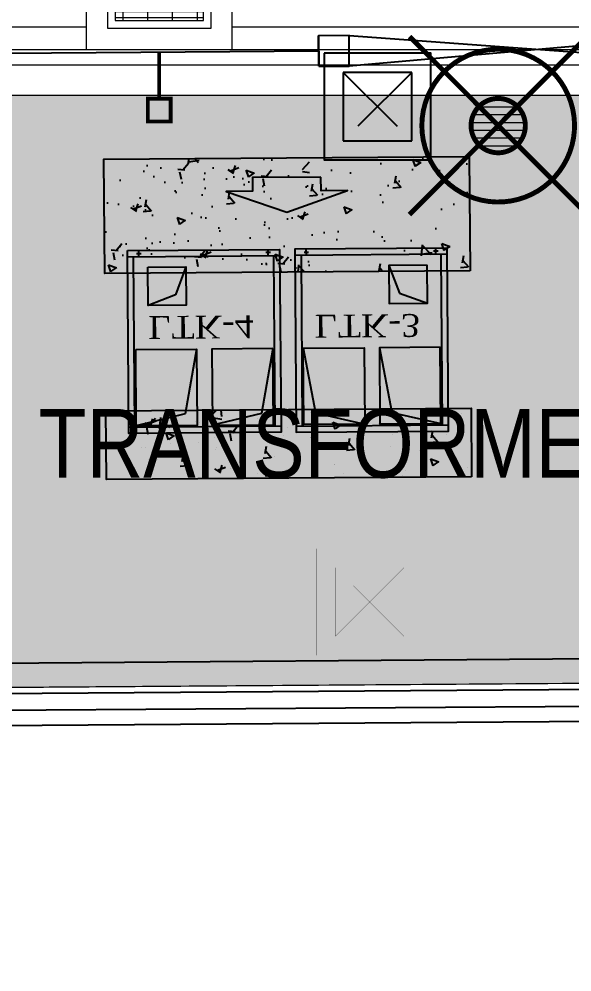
# Model space of a CAD drawing. Header units: millimetres. Extents: x 7964926 to 16080295, y -6277184 to -2986664.
# Drawn here: x 8033966 to 8037597, y -3153237 to -3146985 of the extents above; entities that cross this region are included whole.
import ezdxf
from ezdxf.enums import TextEntityAlignment as Align

# ---------------------------------------------------------------- set-up
doc = ezdxf.new("R2010")
doc.units = ezdxf.units.MM
doc.header["$LTSCALE"] = 2000
doc.header["$MEASUREMENT"] = 0
doc.linetypes.add('( Hidden )', pattern=[0.375, 0.25, -0.125])
doc.linetypes.add('1', pattern=[0, 0, 0])
for name, color, linetype in [('a-ele 0', 8, 'Continuous'), ('a-hatch', 8, 'Continuous'), ('EARTHPIT', 230, 'Continuous')]:
    doc.layers.add(name, color=color, linetype=linetype)
for name, color, linetype, lineweight in [('L-CHAMBERS', 50, 'Continuous', 5), ('L-compound wall', 7, 'Continuous', 20), ('L-CORECUT', 4, 'Continuous', 5), ('L-ELE 4', 27, 'Continuous', 9), ('L-kerb', 24, 'Continuous', 13), ('L-lights', 213, 'Continuous', 0), ('L-Paver 400x400', 250, '1', 13), ('L-TEXT', 7, 'Continuous', 20)]:
    doc.layers.add(name, color=color, linetype=linetype, lineweight=lineweight)
doc.styles.add('Arial narrow', font='ARIALN.TTF')
doc.styles.add('DUT', font='dutcheb.ttf')

# ---------------------------------------------------------------- blocks, each defined once
blk = doc.blocks.new('H')
for p, q in [((-14.99999999999954, 0), (15.00000000000045, 0)), ((9.095e-13, -15), (-9.095e-13, 15))]:
    blk.add_line(p, q)
blk = doc.blocks.new('E222')
at = {"layer": 'a-ele 0'}
h = blk.add_hatch(dxfattribs=at)
h.set_pattern_fill('AR-CONC', color=256, scale=2.999999999999998, angle=1.302628e-10, style=0)
h.set_pattern_definition([(50.00000000013018, (-1195490.001139277, -1054134.928476833), (546.5540069881204, -47.81725661546671), [57.14999999999989, -628.6499999999987]), (355.0000000001302, (-1195490.001139277, -1054134.928476833), (-105.7284779283039, 573.1699286462996), [45.71999999999997, -502.9199999999994]), (100.4510000001302, (-1195444.455139282, -1054138.913226832), (440.8275049966833, 525.3500634618773), [48.56999999999996, -534.2699999999992]), (46.18420000013018, (-1195490.001139279, -1053982.528476833), (813.2371226766762, -126.1269837963326), [85.72499999999992, -942.9749999999992]), (96.63560000013007, (-1195422.231439279, -1053993.038976833), (712.2127033970238, 742.2766676717669), [72.8549999999998, -801.4049999999983]), (351.1840000001303, (-1195490.001139279, -1053982.528476833), (712.213817440114, 742.2753535834119), [68.57999999999986, -754.3799999999987]), (21.0000000001303, (-1195413.801139279, -1054020.628476833), (454.8446395068472, -306.7965555492534), [57.14999999999997, -628.65]), (326.0000000001302, (-1195413.801139279, -1054020.628476833), (185.406085041685, 552.5638983673794), [45.71999999999998, -502.9199999999996]), (71.4514000001302, (-1195375.897639279, -1054046.194776833), (640.2494723098141, 245.7685731496278), [48.56999999999997, -534.2699999999994]), (37.50000000013021, (-1195490.001139277, -1054134.928476833), (9.265809751198768, 253.6651166194803), [0, -496.8239999999996, 0, -510.5399999999995, 0, -504.8249999999995]), (7.500000000130182, (-1195490.001139277, -1054134.928476833), (200.4589875302339, 300.5417244548143), [0, -291.0839999999998, 0, -485.3939999999998, 0, -192.4049999999999]), (327.5000000001303, (-1195659.927139279, -1054134.928476833), (406.7717855006532, -17.18623197709562), [0, -190.4999999999996, 0, -594.3599999999984, 0, -788.6699999999984]), (317.5000000001302, (-1195736.127139281, -1054134.928476833), (444.3875441578805, 76.27947310100926), [0, -247.6499999999998, 0, -394.7159999999997, 0, -560.0699999999994])])
h.paths.add_polyline_path([(5200.386485672556, 1398.907028601039), (3850.430317287333, 1398.907028604299), (3850.430317291059, 1848.907028604299), (5200.386485674418, 1848.907028601039)])
h.paths.add_polyline_path([(5200.386485676281, 2749.842442361173), (3850.430317292921, 2749.842442364432), (3850.430317294784, 3499.842442365363), (5200.386485678144, 3499.842442361173)])
h = blk.add_hatch(dxfattribs=at)
h.set_pattern_fill('AR-CONC', color=256, scale=2.999999999999998, angle=90.00000000013027, style=0)
h.set_pattern_definition([(129.9999999998697, (3027216.285587861, -1054134.928476833), (-546.5540069881204, -47.8172566154665), [57.14999999999992, -628.6499999999987]), (184.9999999998697, (3027216.285587861, -1054134.928476833), (105.7284779283041, 573.1699286462996), [45.71999999999995, -502.9199999999994]), (79.54899999986974, (3027170.739587861, -1054138.913226833), (-440.8275049966831, 525.3500634618775), [48.56999999999998, -534.2699999999996]), (133.8157999998697, (3027216.285587861, -1053982.528476833), (-813.237122676676, -126.1269837963322), [85.72499999999992, -942.9749999999992]), (83.36439999986986, (3027148.515887857, -1053993.038976834), (-712.2127033970238, 742.2766676717665), [72.85499999999976, -801.4049999999978]), (188.8159999998696, (3027216.285587861, -1053982.528476833), (-712.2138174401136, 742.2753535834123), [68.57999999999996, -754.3799999999997]), (158.9999999998696, (3027140.085587859, -1054020.628476834), (-454.8446395068473, -306.7965555492532), [57.14999999999991, -628.649999999999]), (213.9999999998697, (3027140.085587859, -1054020.628476834), (-185.4060850416847, 552.5638983673789), [45.71999999999998, -502.9199999999994]), (108.5485999998698, (3027102.182087858, -1054046.194776834), (-640.2494723098142, 245.768573149628), [48.56999999999995, -534.2699999999992]), (142.4999999998697, (3027216.285587861, -1054134.928476833), (-9.265809751198663, 253.6651166194803), [0, -496.8239999999997, 0, -510.5399999999997, 0, -504.8249999999997]), (172.4999999998697, (3027216.285587861, -1054134.928476833), (-200.4589875302338, 300.5417244548143), [0, -291.0839999999997, 0, -485.3939999999997, 0, -192.4049999999999]), (212.4999999998697, (3027386.211587859, -1054134.928476834), (-406.7717855006532, -17.18623197709545), [0, -190.4999999999999, 0, -594.3599999999994, 0, -788.6699999999993]), (222.4999999998697, (3027462.411587859, -1054134.928476834), (-444.3875441578804, 76.27947310100946), [0, -247.6499999999999, 0, -394.7159999999998, 0, -560.0699999999996])])
h.paths.add_polyline_path([(3850.430317287333, 1398.907028604299), (6248.93563224934, 1398.907028604299), (6248.935632247477, 1848.907028604299), (3850.430317287333, 1848.907028604299)])
h.paths.add_polyline_path([(3850.430317285471, 2749.842442365363), (6248.935632245615, 2749.842442364432), (6248.935632242822, 3499.842442364432), (3850.430317282677, 3499.842442364432)])
blk.add_hatch(color=256, dxfattribs=at).paths.add_polyline_path([(4841.871765178628, 3355.907565976028), (4841.871765180491, 3266.080703439657), (4749.640308932401, 3266.080703439191), (5049.682974770665, 3161.552371504717), (5349.72564060986, 3266.080703440588), (5257.494184363634, 3266.080703439657), (5257.494184360839, 3355.907565976028)])
for p, q in [((5265.740086928941, 4099.777950155549), (5265.740086928941, 4299.777950155549)), ((5465.740086928941, 4099.777950155549), (5465.740086928941, 4299.777950155549)), ((7965.740086928941, 4299.777950155549), (5465.740086928941, 4099.777950155549)), ((5465.740086928941, 4299.777950155549), (7965.740086928941, 4099.777950155549)), ((3999.682974767871, 2859.842442363966), (4999.682974767871, 2859.842442361638)), ((4039.682974764146, 1739.842442363501), (4039.682974769734, 2859.842442363501)), ((4959.682974767871, 2859.842442361638), (4959.682974766009, 1739.842442361638)), ((6099.682974767871, 2859.842442363035), (5099.682974769734, 2859.842442361638)), ((5139.682974767872, 2859.842442361638), (5139.682974769733, 1739.842442361638)), ((6059.682974769734, 1739.842442363501), (6059.682974769734, 2859.842442363501)), ((4382.509949465283, 2789.479826058727), (4314.271196902729, 2607.718578619417)), ((5716.85600007046, 2789.479826057795), (5785.094752633013, 2607.718578619417)), ((4314.271196902729, 2607.718578619417), (4132.50994946342, 2539.479826059193)), ((5785.094752633013, 2607.718578619417), (5966.856000072323, 2539.479826059193)), ((4449.682974767871, 2249.842442362569), (4371.444139099679, 1825.166610629763)), ((4949.682974767871, 2249.842442361638), (4871.444139098749, 1825.166610627435)), ((5149.682974770666, 2249.842442361638), (5227.921810437925, 1825.166610627435)), ((5649.682974768803, 2249.842442362569), (5727.921810437925, 1825.166610628832)), ((4371.444139099679, 1825.166610629763), (4049.682974765077, 1749.842442363501)), ((4871.444139098749, 1825.166610627435), (4549.682974764146, 1749.842442362569)), ((5227.921810437925, 1825.166610627435), (5549.682974771596, 1749.842442362569)), ((5727.921810437925, 1825.166610628832), (6049.682974771596, 1749.842442363501)), ((4999.682974765077, 1739.842442361638), (3999.682974766009, 1739.842442363966)), ((5099.682974769734, 1739.842442361638), (6099.682974769734, 1739.842442363966)), ((0, 200), (24399.68297478184, 200)), ((1.8626451e-09, 0), (24399.68297478184, 1.8626451e-09))]:
    blk.add_line(p, q, dxfattribs=at)
for points in [[(5265.740086928941, 4099.777950155549), (5465.740086928941, 4099.777950155549), (5465.740086928941, 4299.777950155549), (5265.740086928941, 4299.777950155549)], [(3999.682974767871, 2899.842442363035), (4999.682974767871, 2899.842442361638), (4999.682974764146, 1699.842442361638), (3999.682974766009, 1699.842442363966)], [(6099.682974769734, 2899.842442363966), (5099.682974767871, 2899.842442361638), (5099.682974769734, 1699.842442361638), (6099.682974769734, 1699.842442363966)], [(4132.509949465283, 2789.479826059193), (4382.509949465283, 2789.479826058727), (4382.509949465283, 2539.479826058727), (4132.50994946342, 2539.479826059193)], [(5966.85600007046, 2789.479826059193), (5716.85600007046, 2789.479826057795), (5716.856000072323, 2539.479826058727), (5966.856000072323, 2539.479826059193)], [(4049.682974766009, 2249.842442363501), (4449.682974767871, 2249.842442362569), (4449.682974764146, 1749.842442362569), (4049.682974765077, 1749.842442363501)], [(4949.682974767871, 2249.842442361638), (4549.682974766009, 2249.842442362569), (4549.682974764146, 1749.842442362569), (4949.68297476694, 1749.842442361638)], [(5149.682974770666, 2249.842442361638), (5549.682974768803, 2249.842442362569), (5549.682974771596, 1749.842442362569), (5149.682974771597, 1749.842442361638)], [(6049.682974770665, 2249.842442363501), (5649.682974768803, 2249.842442362569), (5649.682974771596, 1749.842442362569), (6049.682974771596, 1749.842442363501)], [(6248.935632243752, 1398.907028600574), (3850.430317287333, 1398.907028604299), (3850.430317291059, 1848.907028604299), (6248.935632245615, 1848.907028600573)]]:
    blk.add_lwpolyline(points, close=True, dxfattribs=at)
blk.add_lwpolyline([(5265.740086928941, 4199.777950155549), (9.313226e-10, 4199.777950156479)], dxfattribs=at)
at = {"layer": 'a-ele 0', "elevation": 1.422336e-09}
for points in [[(6248.935632247477, 2749.842442360707), (3850.430317292921, 2749.842442364432), (3850.430317294784, 3499.842442365363), (6248.935632250273, 3499.842442360707)], [(5274.294184361584, 3372.707565975841), (4825.071765179746, 3372.707565975376), (4825.071765180677, 3282.880703439471), (4650.350812236778, 3282.880703439471), (5049.682974772528, 3143.762072692625), (5449.015137306415, 3282.880703439005), (5274.294184363447, 3282.880703438539)]]:
    blk.add_lwpolyline(points, close=True, dxfattribs=at)
at = {"layer": 'a-ele 0'}
for p in [(4074.682974769734, 2879.8424423635), (5174.682974769734, 2879.842442361638)]:
    blk.add_blockref('H', p, dxfattribs=at)
at = {"layer": 'a-ele 0', "extrusion": (0, 0, -1), "zscale": -1}
for p in [(-4924.68297476694, 2879.842442361638), (-6024.682974769734, 2879.8424423635)]:
    blk.add_blockref('H', p, dxfattribs=at)
at = {"layer": 'a-ele 0', "style": 'DUT', "text_generation_flag": 4, "width": 1.100000000093132}
for s, p in [('LTK-4', (4479.328488453291, 2393.85033758916, -1.4224497e-09)), ('LTK-3', (5571.55833743792, 2393.958328949754, -1.4224497e-09))]:
    blk.add_text(s, height=149.9999999999999, dxfattribs=at).set_placement(p, align=Align.MIDDLE_CENTER)
blk = doc.blocks.new('cb 1')
at = {"layer": 'L-Paver 400x400', "true_color": 0x636466}
h = blk.add_hatch(dxfattribs=at)
h.set_pattern_fill('GRATE', color=251, scale=1300)
h.set_pattern_definition([(0, (0, 0), (0, 40.625), []), (90, (0, 0), (-162.5, 9.950255243072245e-15), [])])
h.paths.add_polyline_path([(8080577.548487278, -3139539.649760513), (8079997.548487278, -3139539.649760513), (8079997.548487278, -3140119.649760513), (8080577.548487278, -3140119.649760513)])
at = {"layer": 'L-CHAMBERS', "color": 8}
blk.add_lwpolyline([(8079807.548487278, -3140309.649760513), (8080767.548487278, -3140309.649760513), (8080767.548487278, -3139349.649760513), (8079807.548487278, -3139349.649760513)], close=True, dxfattribs=at)
at = {"layer": 'L-CHAMBERS', "color": 37}
for points in [[(8079947.548487278, -3140169.649760513), (8080627.548487278, -3140169.649760513), (8080627.548487278, -3139489.649760513), (8079947.548487278, -3139489.649760513)], [(8079997.548487278, -3140119.649760513), (8080577.548487278, -3140119.649760513), (8080577.548487278, -3139539.649760513), (8079997.548487278, -3139539.649760513)]]:
    blk.add_lwpolyline(points, close=True, dxfattribs=at)
blk = doc.blocks.new('PL')
at = {"layer": 'L-lights'}
h = blk.add_hatch(dxfattribs=at)
h.set_pattern_fill('ANSI31', color=256, scale=32.5, style=0)
h.set_pattern_definition([(45, (5.943405767538934e-11, 1.438422714272747e-11), (-72.96458098368686, 72.96458098368687), [])])
edge = h.paths.add_edge_path()
edge.add_arc((-1.980708930204855e-10, -4.792233276873503e-11), 358.6952379030135, 89.65216382012761, 276.0669623147895)
edge.add_arc((-2.005542398819671e-10, -4.804645570288812e-11), 358.6952379030137, 276.0669623147899, 449.6521638201272)
at = {"layer": 'L-lights', "const_width": 65}
for points in [[(1.270153404675511e-09, -1658.684768646848), (1.270153404675511e-09, 1658.684768646877)], [(1658.676649893507, -2.17758473526645), (-1658.692887400218, -2.17758473526645)]]:
    blk.add_lwpolyline(points, dxfattribs=at)
for points in [[(6.123636782694438, 1008.676649893462, 1.057607136263516), (106.6097079497425, -1003.045588763812, 0.9455306849885294)], [(2.177584735642948, 358.6886279476718, 1.057607136266735), (37.91075155247358, -356.686204682835, 0.945530684985646)]]:
    blk.add_lwpolyline(points, format="xyb", close=True, dxfattribs=at)
blk = doc.blocks.new('CU-1')
at = {"layer": 'EARTHPIT', "color": 7, "const_width": 1}
for points in [[(-349.9999999990687, 350), (-349.9999999990687, -350), (350, -350), (350, 350)], [(-224.9999999990687, 225), (-224.9999999990687, -225), (225, -225), (225, 225)]]:
    blk.add_lwpolyline(points, close=True, dxfattribs=at)
at = {"layer": 'EARTHPIT', "color": 253, "const_width": 1}
for points in [[(-224.9999999990687, -225), (225, 225)], [(-224.9999999990687, 225), (225, -225)]]:
    blk.add_lwpolyline(points, dxfattribs=at)
blk = doc.blocks.new('GI-1')
at = {"layer": 'EARTHPIT', "color": 8, "linetype": '( Hidden )'}
for p, q in [((-225, 225), (224.9999999990687, -225)), ((224.9999999990687, 225), (-225, -225))]:
    blk.add_line(p, q, dxfattribs=at)
at = {"layer": 'EARTHPIT', "color": 7}
blk.add_lwpolyline([(-350, 350), (-350, -350), (349.9999999990687, -350), (349.9999999990687, 350)], close=True, dxfattribs=at)
at = {"layer": 'EARTHPIT', "color": 7, "linetype": '( Hidden )'}
blk.add_lwpolyline([(-225, 225), (-225, -225), (224.9999999990687, -225), (224.9999999990687, 225)], close=True, dxfattribs=at)

msp = doc.modelspace()

# ---------------------------------------------------------------- hatches: boundary and pattern name
at = {"layer": 'a-hatch'}
h = msp.add_hatch(dxfattribs=at)
h.set_pattern_fill('TRIANG', color=251, scale=500)
h.set_pattern_definition([(59.99999999999999, (0, 0), (-93.74999981849642, 162.3797631047911), [93.75, -93.75]), (120, (0, 0), (-187.4999998184964, 1.047911618590192e-07), [93.74999999999999, -93.74999999999999]), (0, (-46.875, 81.1898815), (93.75, 162.379763), [93.75, -93.75])])
h.paths.add_polyline_path([(8031711.253577098, -3151385.561062782), (8053776.253577096, -3151227.695508309), (8053776.253577095, -3147484.965179923), (8031711.253577098, -3147484.965179923)])

# ---------------------------------------------------------------- linework, layer by layer
at = {"layer": 'L-compound wall'}
msp.add_line((8024762.969591998, -3151435.273036674), (8063759.216478847, -3151156.27171616), dxfattribs=at)
at = {"layer": 'L-compound wall', "color": 7, "lineweight": 25}
msp.add_line((8024764.140387053, -3151585.26849918), (8063758.986169734, -3151306.277202962), dxfattribs=at)
at = {"layer": 'L-compound wall', "lineweight": 25}
msp.add_lwpolyline([(8175893.586245873, -3077164.374301981), (7980862.945159239, -3077508.090668121), (7978305.124828079, -3097896.607832287), (7976331.01029449, -3114636.526972916), (7971810.414036102, -3151672.070342278), (7992932.742771153, -3151954.453417468), (8024764.788228069, -3151685.265464583), (8063758.699941444, -3151406.280851228), (8108734.296880024, -3151866.177734863), (8174286.973501227, -3153236.992930519), (8175095.256693388, -3114965.032729664), (8270296.784206889, -3115122.376169953), (8270280.009804663, -3116338.856435483), (8274728.881882717, -3116451.333088821), (8275279.372631292, -3076529.724445269), (8270829.795642485, -3076468.367926075)], close=True, dxfattribs=at)
msp.add_lwpolyline([(8270829.928331669, -3076468.36793568), (8270829.928331386, -3076468.367935676), (8175893.718934774, -3077164.374311582), (7980863.07784814, -3077508.090677722), (7978305.25751698, -3097896.607841888), (7976331.142983392, -3114636.526982518), (7971810.546725001, -3151672.070351879), (7992932.875460055, -3151954.45342707), (8024764.920916971, -3151685.265474184), (8063758.832630344, -3151406.280860829), (8108734.429568924, -3151866.177744464), (8174287.106190126, -3153236.992940121), (8175095.389382288, -3114965.032739266), (8270296.916895788, -3115122.376179554), (8270280.142493565, -3116338.856445082)], dxfattribs=at)
at = {"layer": 'L-CORECUT', "color": 2, "const_width": 25}
for points in [[(8034887.003503627, -3147506.966466191), (8034887.003503627, -3147196.357794926)], [(8034887.003503626, -3147506.966466191), (8034887.003503626, -3147196.357794926)]]:
    msp.add_lwpolyline(points, dxfattribs=at)
for points in [[(8034812.003503627, -3147506.966466191), (8034962.003503627, -3147506.966466191), (8034962.003503627, -3147656.966466191), (8034812.003503627, -3147656.966466191)], [(8034812.003503626, -3147506.966466191), (8034962.003503626, -3147506.966466191), (8034962.003503626, -3147656.966466191), (8034812.003503626, -3147656.966466191)]]:
    msp.add_lwpolyline(points, close=True, dxfattribs=at)
at = {"layer": 'L-ELE 4'}
msp.add_lwpolyline([(8031711.190326478, -3147484.965291394), (8053776.190326475, -3147484.965291394), (8053776.634068131, -3151227.692786059), (8031709.448718239, -3151385.573975767)], close=True, dxfattribs=at)
at = {"layer": 'L-kerb'}
for p, q in [((8024482.152404722, -3147034.96646662), (8034407.003503628, -3147034.96646662)), ((8035367.003503628, -3147034.96646662), (8045856.809501104, -3147034.96646662)), ((7997922.285093628, -3147184.96646662), (8061976.253577091, -3147184.96646662)), ((7998882.152404722, -3147184.96646662), (8061976.253577091, -3147184.966466618)), ((7997602.2866899, -3147284.96646662), (8061976.253577091, -3147284.96646662))]:
    msp.add_line(p, q, dxfattribs=at)

# ---------------------------------------------------------------- block references
at = {"rotation": 0.4322431287525199}
msp.add_blockref('E222', (8030700.155145597, -3151434.010376885), dxfattribs=at)
at = {"layer": 'EARTHPIT'}
for name, p in [('GI-1', (8036319.895063576, -3147559.580577617)), ('CU-1', (8036269.316016261, -3150809.580577617))]:
    msp.add_blockref(name, p, dxfattribs=at)
at = {"layer": 'L-CHAMBERS', "color": 8}
msp.add_blockref('cb 1', (-45400.54498364963, -6875.316706106532), dxfattribs=at)
at = {"layer": 'L-lights', "color": 6, "xscale": 0.497007000161001, "yscale": 0.497007000161001, "zscale": 0.497007000161001, "rotation": 135.0000000000014}
msp.add_blockref('PL', (8037112.849897848, -3147684.198329498, -3.977106197848647e-05), dxfattribs=at)

# ---------------------------------------------------------------- texts
at = {"layer": 'L-TEXT', "color": 0, "insert": (8034095.195939522, -3149543.85766809), "char_height": 450, "width": 25475.75000000047, "attachment_point": 1, "style": 'Arial narrow'}
msp.add_mtext('TRANSFORMER YARD', dxfattribs=at)

doc.saveas('drawing.dxf')
